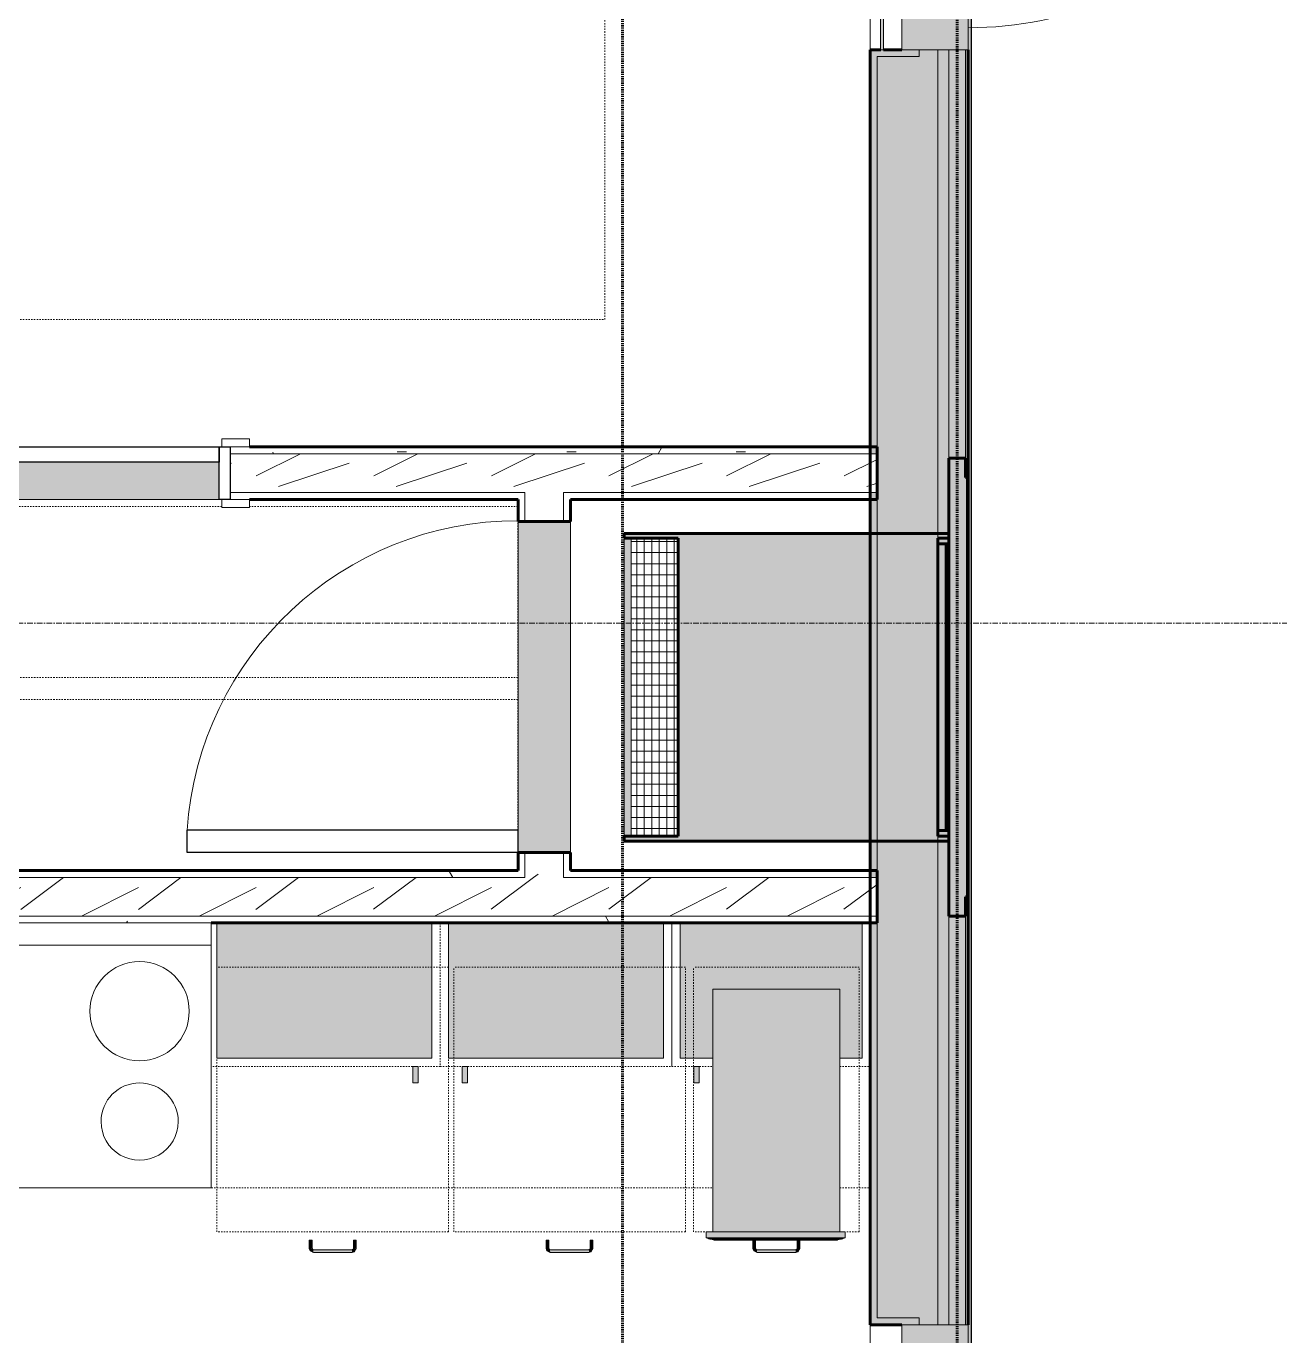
# Model space of a CAD drawing. Header units: inches. Extents: x -4169 to -1846, y 9706 to 12377.
# Drawn here: x -2153.3 to -2039.7, y 11470.6 to 11589.3 of the extents above; entities that cross this region are included whole.
import ezdxf

# ---------------------------------------------------------------- set-up
doc = ezdxf.new("R2010")
doc.units = ezdxf.units.IN
doc.header["$MEASUREMENT"] = 0
for name, pattern in [('Dash', [0.25, 0.125, -0.125]), ('Dash 1_16_', [0.125, 0.0625, -0.0625]), ('Grid Line 1_2_', [0.875, 0.5, -0.125, 0.125, -0.125])]:
    doc.linetypes.add(name, pattern=pattern)
for name, color, linetype, lineweight in [('0-1', 7, 'Continuous', 5), ('0-2', 7, 'Continuous', 18), ('0-3', 250, 'Continuous', 9), ('A-DOOR-1', 250, 'Continuous', 9), ('A-DOOR-2', 90, 'Continuous', 30), ('A-DOOR-FRAM-1', 90, 'Continuous', 30), ('A-GENM-3', 50, 'Continuous', 60), ('A-GENM-4', 250, 'Continuous', 9), ('A-GENM-6', 253, 'Continuous', 9), ('A-GENM-7', 252, 'Continuous', 9), ('A-GLAZ-1', 7, 'Continuous', 18), ('A-GLAZ-2', 50, 'Continuous', 60), ('A-GLAZ-3', 151, 'Continuous', 9), ('A-GLAZ-4', 135, 'Continuous', 18), ('A-WALL-1', 8, 'Continuous', 5), ('A-WALL-3', 50, 'Continuous', 60), ('A-WALL-4', 7, 'Continuous', 18), ('A-WALL-5', 251, 'Continuous', 5), ('A-WALL-9', 45, 'Continuous', 18), ('A-WALL-PATT-1', 250, 'Continuous', 9), ('A-WALL-PATT-2', 253, 'Continuous', 9), ('C-PROP-LINE-2', 91, 'Dash 1_16_', 60), ('I-FURN-HDLN-1', 250, 'Dash', 9), ('Q-CASE', 31, 'Continuous', 9), ('Q-CASE-1', 9, 'Continuous', 9), ('Q-CASE-3', 250, 'Continuous', 9), ('Q-CASE-4', 250, 'Dash', 9), ('Q-CASE-HDLN-1', 250, 'Dash', 9), ('Q-CASE-HDLN-2', 31, 'Continuous', 9), ('Q-SPCQ-1', 250, 'Continuous', 9), ('S-GRID-1', 1, 'Grid Line 1_2_', 9)]:
    doc.layers.add(name, color=color, linetype=linetype, lineweight=lineweight)
pattern_1 = [(0, (0, 0), (20.48, 5.12), [0.845, -14.515, 0.845, -14.515, -81.92]), (0, (0, 0), (20.48, 5.12), [-30.72, 0.845, -29.875, 0.845, -14.515, -35.84]), (0, (0, 0), (20.48, 5.12), [-76.8, 0.845, -9.395, 0.845, -24.755]), (120, (7.68, 2.56), (-14.67405, 15.1762003), [0.845, -14.515, 0.845, -14.515, -81.92]), (120, (7.68, 2.56), (-14.67405, 15.1762003), [-30.72, 0.845, -29.875, 0.845, -14.515, -35.84]), (120, (7.68, 2.56), (-14.67405, 15.1762003), [-76.8, 0.845, -9.395, 0.845, -24.755]), (240, (10.24, 12.8), (-5.80595, -20.2962003), [0.845, -14.515, 0.845, -14.515, -81.92]), (240, (10.24, 12.8), (-5.80595, -20.2962003), [-30.72, 0.845, -29.875, 0.845, -14.515, -35.84]), (240, (10.24, 12.8), (-5.80595, -20.2962003), [-76.8, 0.845, -9.395, 0.845, -24.755])]
pattern_2 = [(216.87, (4.265, 10.662), (31.9871619, 21.32545714), [5.331, -47.981]), (206.565, (10.662, 7.464), (-10.662476, -10.6620098), [11.921, -11.921]), (198.435, (10.662, 2.132), (-21.32449365, -10.6625869), [6.744, -26.974])]

# ---------------------------------------------------------------- blocks, each defined once
blk = doc.blocks.new('Single-Flush - 30_ x 80_ - MAGIC PAK DOOR-1421383-ENLARGED RCP - 2ND FLOOR PLAN')
at = {"layer": 'A-DOOR-1'}
blk.add_arc((15, -2.375), 30.067, 180, 266.18593, dxfattribs=at)
at = {"layer": 'A-DOOR-2'}
for p, q in [((13, -2.375), (13, -32.375)), ((15, -2.375), (13, -2.375)), ((15, -2.375), (15, -32.375)), ((15, -32.375), (13, -32.375))]:
    blk.add_line(p, q, dxfattribs=at)
blk = doc.blocks.new('FOLDING_SLIDING CLOSET - 72_ x 80_-1372885-ENLARGED RCP - 2ND FLOOR PLAN')
at = {"layer": 'A-DOOR-1'}
for p, q in [((-38.75, 3.25), (-36.25, 3.25)), ((-38.75, 2.5), (-38.75, 3.25)), ((-36.25, 2.5), (-38.75, 2.5)), ((-36.25, 3.25), (-36.25, 2.5)), ((36.25, 3.25), (38.75, 3.25)), ((36.25, 2.5), (36.25, 3.25)), ((38.75, 2.5), (36.25, 2.5)), ((38.75, 3.25), (38.75, 2.5)), ((-38.75, -2.25), (-36.25, -2.25)), ((-38.75, -3), (-38.75, -2.25)), ((-36.25, -2.25), (-36.25, -3)), ((36.25, -2.25), (38.75, -2.25)), ((36.25, -3), (36.25, -2.25)), ((38.75, -2.25), (38.75, -3)), ((-36.25, -3), (-38.75, -3)), ((38.75, -3), (36.25, -3))]:
    blk.add_line(p, q, dxfattribs=at)
at = {"layer": 'A-DOOR-2'}
for p, q in [((-1, 0.5), (36, 0.5)), ((-1, -0.875), (-1, 0.5)), ((36, 0.5), (36, -0.875)), ((-36, -0.875), (1, -0.875)), ((-36, -2.25), (-36, -0.875)), ((36, -0.875), (-1, -0.875)), ((1, -0.875), (1, -2.25)), ((1, -2.25), (-36, -2.25))]:
    blk.add_line(p, q, dxfattribs=at)
at = {"layer": 'A-DOOR-FRAM-1'}
for p, q in [((-37, 2.5), (-36, 2.5)), ((-37, -2.25), (-37, 2.5)), ((-36, 2.5), (-36, -2.25)), ((36, 2.5), (37, 2.5)), ((36, -2.25), (36, 2.5)), ((37, 2.5), (37, -2.25)), ((-36, -2.25), (-37, -2.25)), ((37, -2.25), (36, -2.25))]:
    blk.add_line(p, q, dxfattribs=at)
blk = doc.blocks.new('OD_CW_Closet - OD_CW_Closet-2067908-ENLARGED RCP - 2ND FLOOR PLAN')
at = {"layer": 'Q-CASE-HDLN-1'}
for p, q in [((0.74, 22.35), (0.74, -7.65)), ((0.74, 8.5), (158.05, 8.5)), ((0.74, 6.5), (158.05, 6.5)), ((0.74, -9), (25.09, -9)), ((27.59, -9), (100.09, -9))]:
    blk.add_line(p, q, dxfattribs=at)
blk = doc.blocks.new('Range - 24_ x 30_-2322588-ENLARGED RCP - 2ND FLOOR PLAN')
at = {"layer": 'Q-SPCQ-1'}
for p, q in [((0, 0), (30, 0)), ((0, -24), (0, 0)), ((30, 0), (30, -24)), ((0, -22), (30, -22)), ((30, -24), (0, -24))]:
    blk.add_line(p, q, dxfattribs=at)
for centre, radius, start, end in [((6.5, -6), 3.5, 360, 180), ((23.5, -6), 3, 0, 180), ((6.5, -6), 3.5, 180, 0), ((23.5, -6), 3, 180, 0), ((6.5, -16), 4.5, 0, 180), ((23.5, -16), 3, 360, 180), ((6.5, -16), 4.5, 180, 0), ((23.5, -16), 3, 180, 0)]:
    blk.add_arc(centre, radius, start, end, dxfattribs=at)
blk = doc.blocks.new('OD_CW_Countertop - OD_CW_Countertop-2375019-ENLARGED RCP - 2ND FLOOR PLAN')
at = {"layer": 'Q-CASE-HDLN-1'}
for p, q in [((67.24, 0), (112.71, 0)), ((124.21, 0), (126.96, 0))]:
    blk.add_line(p, q, dxfattribs=at)
blk = doc.blocks.new('Bed-Standard - King 78_ x 80_-1242963-ENLARGED RCP - 2ND FLOOR PLAN')
at = {"layer": 'I-FURN-HDLN-1'}
for p, q in [((73.69, -77.8), (73.69, 38.2)), ((-64.31, -77.8), (73.69, -77.8))]:
    blk.add_line(p, q, dxfattribs=at)
blk = doc.blocks.new('Drawer_Base_Cabinet_3_drawer_12205 - 21_-V83-ENLARGED RCP - 2ND FLOOR PLAN')
at = {"layer": 'Q-CASE'}
for points in [[(-1.2, -25.5), (-1.14, -25.5), (-1.15, -24.75), (-1.38, -24.75), (-1.37, -25.5), (-1.23, -25.5)], [(2.7, -25.5), (2.86, -25.5), (2.85, -24.75), (2.62, -24.75), (2.63, -25.5), (2.68, -25.5)], [(-1.01, -25.84), (-1.03, -25.64), (-1.2, -25.5), (-1.35, -25.5), (-1.31, -25.69), (-1.28, -25.77), (-1.12, -25.83)], [(-1.01, -25.87), (2.49, -25.86), (2.49, -25.62), (-1.01, -25.64), (-1.01, -25.87)], [(2.49, -25.84), (2.64, -25.81), (2.76, -25.75), (2.82, -25.61), (2.8, -25.5), (2.65, -25.5), (2.49, -25.69), (2.49, -25.81)], [(2.49, -25.64), (2.6, -25.55), (2.62, -25.51), (2.5, -25.63)]]:
    blk.add_hatch(color=256, dxfattribs=at).paths.add_polyline_path(points, flags=0)
at = {"layer": 'Q-CASE-HDLN-1'}
for p, q in [((11.24, 0), (-9.76, 0)), ((-9.76, -24), (-9.76, 0)), ((11.24, -24), (11.24, 0)), ((11.24, -24), (-9.76, -24))]:
    blk.add_line(p, q, dxfattribs=at)
at = {"layer": 'Q-CASE-HDLN-2'}
for p, q in [((-1.39, -25.5), (-1.39, -24.75)), ((-1.39, -24.75), (-1.38, -24.75)), ((-1.14, -24.75), (-1.39, -24.75)), ((-1.39, -25.5), (-1.39, -24.75)), ((-1.39, -24.75), (-1.38, -24.75)), ((-1.38, -24.75), (-1.39, -24.75)), ((-1.39, -25.5), (-1.39, -24.75)), ((-1.39, -24.75), (-1.38, -24.75)), ((-1.38, -24.75), (-1.39, -24.75)), ((-1.14, -24.75), (-1.14, -25.5)), ((-1.14, -24.75), (-1.14, -24.75)), ((-1.14, -24.75), (-1.14, -25.5)), ((-1.14, -24.75), (-1.14, -24.75)), ((-1.14, -24.75), (-1.14, -24.75)), ((-1.14, -24.75), (-1.14, -25.5)), ((-1.14, -24.75), (-1.14, -24.75)), ((-1.14, -24.75), (-1.14, -24.75)), ((2.61, -25.5), (2.61, -24.75)), ((2.86, -24.75), (2.61, -24.75)), ((2.61, -24.75), (2.62, -24.75)), ((2.61, -25.5), (2.61, -24.75)), ((2.62, -24.75), (2.61, -24.75)), ((2.61, -24.75), (2.62, -24.75)), ((2.61, -25.5), (2.61, -24.75)), ((2.62, -24.75), (2.61, -24.75)), ((2.61, -24.75), (2.62, -24.75)), ((2.86, -24.75), (2.86, -25.5)), ((2.86, -24.75), (2.86, -24.75)), ((2.86, -24.75), (2.86, -25.5)), ((2.86, -24.75), (2.86, -24.75)), ((2.86, -24.75), (2.86, -24.75)), ((2.86, -24.75), (2.86, -25.5)), ((2.86, -24.75), (2.86, -24.75)), ((2.86, -24.75), (2.86, -24.75)), ((-1.31, -25.72), (-1.39, -25.5)), ((-1.31, -25.72), (-1.39, -25.5)), ((-1.14, -25.5), (-1.12, -25.54)), ((-1.14, -25.5), (-1.12, -25.54)), ((-1.01, -25.87), (-1.1, -25.83)), ((-1.01, -25.87), (-1.1, -25.83)), ((-1.01, -25.62), (2.49, -25.62)), ((2.49, -25.87), (-1.01, -25.87)), ((2.49, -25.62), (2.52, -25.6)), ((2.49, -25.62), (2.52, -25.6)), ((2.71, -25.8), (2.49, -25.87)), ((2.71, -25.8), (2.49, -25.87)), ((2.86, -25.5), (2.82, -25.59)), ((2.86, -25.5), (2.82, -25.59))]:
    blk.add_line(p, q, dxfattribs=at)
at = {"layer": 'Q-CASE-HDLN-2', "flags": 128}
for points in [[(-1.01, -25.87), (-1.31, -25.72), (-1.39, -25.5)], [(-1.14, -25.5), (-1.08, -25.61), (-1.01, -25.62)], [(2.86, -25.5), (2.71, -25.8), (2.49, -25.87)], [(2.49, -25.62), (2.59, -25.57), (2.61, -25.5)]]:
    blk.add_lwpolyline(points, dxfattribs=at)
blk = doc.blocks.new('Base_Unit_4_drawer_12137 - 15_-V85-ENLARGED RCP - 2ND FLOOR PLAN')
at = {"layer": 'Q-CASE'}
for points in [[(-5.01, -24), (6.49, -24), (6.49, -2), (-5.01, -2), (-5.01, -18.23)], [(6.26, -24.54), (6.99, -24.54), (6.99, -24), (-5.64, -24), (-5.64, -24.54), (4.15, -24.54)], [(6.26, -24.59), (6.77, -24.59), (6.85, -24.54), (-5.53, -24.56), (-5.42, -24.59), (4.15, -24.59)], [(-5.16, -24.67), (6.61, -24.67), (6.77, -24.59), (-5.42, -24.59), (-5.26, -24.67)], [(2.04, -24.75), (6.26, -24.74), (6.42, -24.68), (6.24, -24.67), (-5.01, -24.69), (-4.81, -24.75), (-0.07, -24.75)], [(-1.23, -25.5), (-1.14, -25.5), (-1.15, -24.75), (-1.38, -24.75), (-1.37, -25.5), (-1.23, -25.5)], [(2.7, -25.5), (2.86, -25.5), (2.85, -24.75), (2.62, -24.75), (2.63, -25.5), (2.68, -25.5)], [(-1.01, -25.84), (-1.03, -25.64), (-1.2, -25.5), (-1.35, -25.5), (-1.31, -25.69), (-1.27, -25.77), (-1.12, -25.83)], [(2.04, -25.87), (2.49, -25.86), (2.49, -25.62), (-1.01, -25.64), (-1.01, -25.87)], [(2.49, -25.84), (2.64, -25.81), (2.76, -25.75), (2.82, -25.61), (2.8, -25.5), (2.65, -25.5), (2.49, -25.69), (2.49, -25.81)], [(2.49, -25.64), (2.6, -25.55), (2.62, -25.51), (2.5, -25.63)]]:
    blk.add_hatch(color=256, dxfattribs=at).paths.add_polyline_path(points, flags=0)
at = {"layer": 'Q-CASE-HDLN-1'}
for p, q in [((8.24, 0), (-6.76, 0)), ((-6.76, -24), (-6.76, 0)), ((8.24, -24), (8.24, 0)), ((8.24, -24), (-6.76, -24))]:
    blk.add_line(p, q, dxfattribs=at)
at = {"layer": 'Q-CASE-HDLN-2'}
for p, q in [((-5.01, -24), (-5.01, -2)), ((-5.01, -2), (6.49, -2)), ((6.49, -2), (6.49, -24)), ((6.99, -24), (-5.64, -24)), ((-5.64, -24.54), (-5.64, -24)), ((6.99, -24.54), (-5.64, -24.54)), ((-5.42, -24.59), (6.77, -24.59)), ((6.54, -24.67), (-5.19, -24.67)), ((-4.89, -24.75), (6.24, -24.75)), ((-1.39, -25.5), (-1.39, -24.75)), ((-1.39, -25.5), (-1.39, -24.75)), ((-1.39, -25.5), (-1.39, -24.75)), ((-1.39, -25.5), (-1.39, -24.75)), ((-1.14, -24.75), (-1.14, -25.5)), ((-1.14, -24.75), (-1.14, -25.5)), ((-1.14, -24.75), (-1.14, -25.5)), ((-1.14, -24.75), (-1.14, -25.5)), ((2.61, -25.5), (2.61, -24.75)), ((2.61, -25.5), (2.61, -24.75)), ((2.61, -25.5), (2.61, -24.75)), ((2.61, -25.5), (2.61, -24.75)), ((2.86, -24.75), (2.86, -25.5)), ((2.86, -24.75), (2.86, -25.5)), ((2.86, -24.75), (2.86, -25.5)), ((2.86, -24.75), (2.86, -25.5)), ((6.99, -24), (6.99, -24.54)), ((-1.31, -25.72), (-1.39, -25.5)), ((-1.31, -25.72), (-1.39, -25.5)), ((-1.31, -25.72), (-1.39, -25.5)), ((-1.14, -25.5), (-1.13, -25.51)), ((-1.14, -25.5), (-1.13, -25.51)), ((-1.14, -25.5), (-1.13, -25.51)), ((-1.01, -25.87), (-1.1, -25.83)), ((-1.01, -25.87), (-1.1, -25.83)), ((-1.01, -25.87), (-1.1, -25.83)), ((-1.01, -25.62), (2.49, -25.62)), ((2.49, -25.87), (-1.01, -25.87)), ((2.49, -25.62), (2.52, -25.6)), ((2.49, -25.62), (2.52, -25.6)), ((2.49, -25.62), (2.52, -25.6)), ((2.71, -25.8), (2.49, -25.87)), ((2.71, -25.8), (2.49, -25.87)), ((2.71, -25.8), (2.49, -25.87)), ((2.86, -25.5), (2.82, -25.59)), ((2.86, -25.5), (2.82, -25.59)), ((2.86, -25.5), (2.82, -25.59))]:
    blk.add_line(p, q, dxfattribs=at)
at = {"layer": 'Q-CASE-HDLN-2', "flags": 128}
for points in [[(-1.01, -25.87), (-1.31, -25.72), (-1.39, -25.5)], [(-1.14, -25.5), (-1.08, -25.61), (-1.01, -25.62)], [(2.86, -25.5), (2.71, -25.8), (2.49, -25.87)], [(2.49, -25.62), (2.59, -25.57), (2.61, -25.5)]]:
    blk.add_lwpolyline(points, dxfattribs=at)
at = {"layer": 'Q-CASE-HDLN-2'}
for points in [[(-5.64, -24.54), (-5.6, -24.54), (-5.53, -24.55), (-5.45, -24.58), (-5.42, -24.59)], [(-5.42, -24.59), (-5.4, -24.61), (-5.34, -24.64), (-5.26, -24.67), (-5.19, -24.67), (-5.16, -24.67)], [(-5.16, -24.67), (-5.19, -24.67), (-5.23, -24.67), (-5.26, -24.67)], [(-5.26, -24.67), (-5.23, -24.67), (-5.19, -24.67), (-5.16, -24.67)], [(-5.16, -24.67), (-5.19, -24.67), (-5.23, -24.67), (-5.26, -24.67)], [(-5.26, -24.67), (-5.23, -24.67), (-5.19, -24.67), (-5.16, -24.67)], [(-5.16, -24.67), (-5.19, -24.67), (-5.23, -24.67), (-5.26, -24.67)], [(-5.07, -24.68), (-5.03, -24.68), (-4.97, -24.7), (-4.91, -24.73), (-4.89, -24.75)], [(6.42, -24.68), (6.38, -24.68), (6.32, -24.7), (6.26, -24.73), (6.24, -24.75)], [(6.77, -24.59), (6.75, -24.61), (6.69, -24.64), (6.61, -24.67), (6.55, -24.67), (6.51, -24.67)], [(6.61, -24.67), (6.58, -24.67), (6.54, -24.67), (6.51, -24.67)], [(6.61, -24.67), (6.58, -24.67), (6.55, -24.67), (6.51, -24.67)], [(6.61, -24.67), (6.58, -24.67), (6.54, -24.67), (6.51, -24.67)], [(6.61, -24.67), (6.58, -24.67), (6.55, -24.67), (6.51, -24.67)], [(6.61, -24.67), (6.58, -24.67), (6.54, -24.67), (6.51, -24.67)], [(6.99, -24.54), (6.95, -24.54), (6.88, -24.55), (6.81, -24.58), (6.77, -24.59)]]:
    blk.add_open_spline(points, degree=3, dxfattribs=at)
blk = doc.blocks.new('300 Series Wall Hung Cabinet_301 - 21_-2351527-ENLARGED RCP - 2ND FLOOR PLAN')
at = {"layer": 'Q-CASE-1'}
for points in [[(9.75, -0.19), (-9.75, -0.19), (-9.75, -12.44), (9.75, -12.44), (9.75, -8.4)], [(-8.01, -13.19), (-8.5, -13.19), (-8.5, -14.69), (-8.01, -14.69)]]:
    blk.add_hatch(color=256, dxfattribs=at).paths.add_polyline_path(points, flags=0)
at = {"layer": 'Q-CASE-3'}
for p, q in [((-9.75, -12.44), (-9.75, -0.19)), ((9.75, -0.19), (9.75, -12.44)), ((9.75, -12.44), (-9.75, -12.44)), ((-8.01, -13.19), (-8.5, -13.19)), ((-8.5, -13.19), (-8.5, -14.69)), ((-8.01, -14.69), (-8.01, -13.19)), ((-8.5, -14.69), (-8.01, -14.69))]:
    blk.add_line(p, q, dxfattribs=at)
at = {"layer": 'Q-CASE-4'}
for p, q in [((-10.5, -0.19), (-10.5, -13.19)), ((10.5, -13.19), (10.5, -0.19)), ((-10.5, -13.19), (10.5, -13.19))]:
    blk.add_line(p, q, dxfattribs=at)
blk = doc.blocks.new('300 Series Wall Hung Cabinet_301 - 21_-2320634-ENLARGED RCP - 2ND FLOOR PLAN')
at = {"layer": 'Q-CASE-1'}
for points in [[(-8.5, 16.87), (-8.5, 15.38), (-8.01, 15.38), (-8.01, 16.87)], [(9.75, 14.63), (-9.75, 14.63), (-9.75, 2.37), (9.75, 2.37), (9.75, 14.55)]]:
    blk.add_hatch(color=256, dxfattribs=at).paths.add_polyline_path(points, flags=0)
at = {"layer": 'Q-CASE-3'}
for p, q in [((-8.01, 16.87), (-8.5, 16.87)), ((-8.5, 16.87), (-8.5, 15.38)), ((-8.01, 15.38), (-8.01, 16.87)), ((-9.75, 2.37), (-9.75, 14.63)), ((-9.75, 14.63), (9.75, 14.63)), ((-8.5, 15.38), (-8.01, 15.38)), ((9.75, 14.63), (9.75, 2.37))]:
    blk.add_line(p, q, dxfattribs=at)
at = {"layer": 'Q-CASE-4'}
for p, q in [((-10.5, 2.37), (-10.5, 15.38)), ((-10.5, 15.38), (10.25, 15.38))]:
    blk.add_line(p, q, dxfattribs=at)
blk = doc.blocks.new('300 Series Wall Hung Cabinet_301 - 18_-V86-ENLARGED RCP - 2ND FLOOR PLAN')
at = {"layer": 'Q-CASE-1'}
for points in [[(6.23, -12.44), (8.25, -12.44), (8.25, -0.19), (-8.25, -0.19), (-8.25, -12.44), (-5.27, -12.44), (-5.27, -6.19), (6.23, -6.19), (6.23, -12.36)], [(-6.51, -14.69), (-6.51, -13.19), (-7, -13.19), (-7, -14.69)]]:
    blk.add_hatch(color=256, dxfattribs=at).paths.add_polyline_path(points, flags=0)
at = {"layer": 'Q-CASE-3'}
for p, q in [((-8.25, -12.44), (-8.25, -0.19)), ((8.25, -0.19), (8.25, -12.44)), ((-5.27, -12.44), (-8.25, -12.44)), ((8.25, -12.44), (6.23, -12.44)), ((-6.51, -13.19), (-7, -13.19)), ((-7, -13.19), (-7, -14.69)), ((-6.51, -14.69), (-6.51, -13.19)), ((-7, -14.69), (-6.51, -14.69))]:
    blk.add_line(p, q, dxfattribs=at)
at = {"layer": 'Q-CASE-4'}
for p, q in [((-9, -0.19), (-9, -13.19)), ((-9, -13.19), (-5.27, -13.19)), ((6.23, -13.19), (8.98, -13.19))]:
    blk.add_line(p, q, dxfattribs=at)
blk = doc.blocks.new('CTR - 1st Phase - Unit Layouts_rvt-1-ENLARGED RCP - 2ND FLOOR PLAN')
at = {"layer": 'A-WALL-1'}
h = blk.add_hatch(color=256, dxfattribs=at)
h.paths.add_polyline_path([(-2181.08, 11546.42), (-2135.82, 11546.42), (-2135.82, 11549.8), (-2170.82, 11549.8), (-2170.82, 11548.42), (-2207.82, 11548.42), (-2207.82, 11546.42)], flags=0)
h.paths.add_polyline_path([(-2181.08, 11549.8), (-2172.82, 11549.8), (-2172.82, 11551.17), (-2207.82, 11551.17), (-2207.82, 11549.8)], flags=0)
blk.add_hatch(color=256, dxfattribs=at).paths.add_polyline_path([(-2103.97, 11514.42), (-2103.97, 11544.42), (-2108.72, 11544.42), (-2108.72, 11514.42), (-2104.6, 11514.42)], flags=0)
at = {"layer": 'A-WALL-PATT-1'}
h = blk.add_hatch(dxfattribs=at)
h.set_pattern_fill('FP_1', color=256, style=0, pattern_type=2)
h.set_pattern_definition(pattern_1)
h.paths.add_polyline_path([(-2113.55, 11550.55), (-2076.8, 11550.56), (-2076.8, 11551.17), (-2134.82, 11551.17), (-2134.82, 11550.55), (-2133.07, 11550.55)], flags=0)
h.paths.add_polyline_path([(-2208.82, 11550.55), (-2208.82, 11551.17), (-2212.32, 11551.17), (-2212.32, 11550.55), (-2210.57, 11550.55)], flags=0)
h.paths.add_polyline_path([(-2303.86, 11550.55), (-2286.32, 11550.55), (-2286.32, 11551.17), (-2304.48, 11551.17)], flags=0)
h = blk.add_hatch(dxfattribs=at)
h.set_pattern_fill('FP_1', color=256, style=0, pattern_type=2)
h.set_pattern_definition(pattern_1)
h.paths.add_polyline_path([(-2098.46, 11546.42), (-2076.8, 11546.42), (-2076.8, 11547.05), (-2104.6, 11547.05), (-2104.6, 11546.42), (-2103.97, 11546.42)], flags=0)
h.paths.add_polyline_path([(-2134.82, 11546.42), (-2108.1, 11546.42), (-2108.1, 11547.05), (-2134.82, 11547.05)], flags=0)
h.paths.add_polyline_path([(-2208.82, 11546.42), (-2208.82, 11547.05), (-2212.32, 11547.05), (-2212.32, 11546.42), (-2210.57, 11546.42)], flags=0)
h.paths.add_polyline_path([(-2299.73, 11546.42), (-2286.32, 11546.42), (-2286.32, 11547.05), (-2300.36, 11547.05)], flags=0)
h = blk.add_hatch(dxfattribs=at)
h.set_pattern_fill('FP_1', color=256, style=0, pattern_type=2)
h.set_pattern_definition(pattern_1)
h.paths.add_polyline_path([(-2108.1, 11512.77), (-2108.1, 11514.42), (-2108.72, 11514.42), (-2108.72, 11512.77)], flags=0)
h.paths.add_polyline_path([(-2108.1, 11544.42), (-2108.1, 11546.42), (-2108.72, 11546.42), (-2108.72, 11544.42)], flags=0)
h = blk.add_hatch(dxfattribs=at)
h.set_pattern_fill('FP_1', color=256, style=0, pattern_type=2)
h.set_pattern_definition(pattern_1)
h.paths.add_polyline_path([(-2104.6, 11512.15), (-2076.8, 11512.16), (-2076.8, 11512.77), (-2104.6, 11512.77)], flags=0)
h.paths.add_polyline_path([(-2239.4, 11512.15), (-2108.1, 11512.15), (-2108.1, 11512.77), (-2266.97, 11512.77), (-2266.34, 11512.15), (-2248.61, 11512.15)], flags=0)
h = blk.add_hatch(dxfattribs=at)
h.set_pattern_fill('FP_1', color=256, style=0, pattern_type=2)
h.set_pattern_definition(pattern_1)
h.paths.add_polyline_path([(-2167.53, 11508.02), (-2076.17, 11508.02), (-2076.17, 11508.65), (-2239.4, 11508.65), (-2239.4, 11508.02), (-2181.08, 11508.02)], flags=0)
h.paths.add_polyline_path([(-2248.61, 11508.02), (-2242.9, 11508.02), (-2242.9, 11508.65), (-2268.68, 11508.65), (-2268.05, 11508.02), (-2262.22, 11508.02)], flags=0)
at = {"layer": 'A-WALL-PATT-2'}
h = blk.add_hatch(dxfattribs=at)
h.set_pattern_fill('FP_2', color=256, style=0, pattern_type=2)
h.set_pattern_definition(pattern_2)
h.paths.add_polyline_path([(-2134.82, 11547.05), (-2076.17, 11547.05), (-2076.17, 11550.55), (-2134.82, 11550.55)], flags=0)
h.paths.add_polyline_path([(-2208.82, 11547.05), (-2208.82, 11550.55), (-2212.32, 11550.55), (-2212.32, 11547.05)], flags=0)
h.paths.add_polyline_path([(-2300.34, 11547.05), (-2286.32, 11547.05), (-2286.32, 11550.55), (-2304.74, 11550.55), (-2301.24, 11547.05), (-2300.36, 11547.05)], flags=0)
h = blk.add_hatch(dxfattribs=at)
h.set_pattern_fill('FP_2', color=256, style=0, pattern_type=2)
h.set_pattern_definition(pattern_2)
h.paths.add_polyline_path([(-2108.1, 11512.15), (-2104.6, 11512.15), (-2104.6, 11514.42), (-2108.1, 11514.42), (-2108.1, 11512.77)], flags=0)
h.paths.add_polyline_path([(-2108.1, 11544.42), (-2104.6, 11544.42), (-2104.6, 11547.05), (-2108.1, 11547.05), (-2108.1, 11546.41)], flags=0)
h = blk.add_hatch(dxfattribs=at)
h.set_pattern_fill('FP_2', color=256, style=0, pattern_type=2)
h.set_pattern_definition(pattern_2)
h.paths.add_polyline_path([(-2076.17, 11508.65), (-2076.17, 11512.15), (-2271.29, 11512.15), (-2267.79, 11508.65), (-2079.78, 11508.65)], flags=0)
at = {"layer": 'A-WALL-3'}
for p, q in [((-2133.07, 11551.17), (-2076.17, 11551.17)), ((-2076.17, 11551.17), (-2076.17, 11546.42)), ((-2108.72, 11546.42), (-2133.07, 11546.42)), ((-2108.72, 11544.42), (-2108.72, 11546.42)), ((-2076.17, 11546.42), (-2103.97, 11546.42)), ((-2103.97, 11546.42), (-2103.97, 11544.42)), ((-2103.97, 11544.42), (-2108.72, 11544.42)), ((-2108.72, 11512.77), (-2108.72, 11514.42)), ((-2108.72, 11514.42), (-2103.97, 11514.42)), ((-2103.97, 11514.42), (-2103.97, 11512.77)), ((-2266.08, 11512.77), (-2108.72, 11512.77)), ((-2103.97, 11512.77), (-2076.17, 11512.77)), ((-2076.17, 11512.77), (-2076.17, 11508.02)), ((-2076.17, 11508.02), (-2136.53, 11508.02))]:
    blk.add_line(p, q, dxfattribs=at)
at = {"layer": 'A-WALL-4'}
for p, q in [((-2076.17, 11550.55), (-2134.82, 11550.55)), ((-2108.1, 11547.05), (-2134.82, 11547.05)), ((-2108.1, 11547.05), (-2108.1, 11546.42)), ((-2076.17, 11547.05), (-2104.6, 11547.05)), ((-2104.6, 11547.05), (-2104.6, 11546.42)), ((-2207.82, 11546.42), (-2135.82, 11546.42)), ((-2108.1, 11546.42), (-2108.1, 11544.42)), ((-2104.6, 11546.42), (-2104.6, 11544.42)), ((-2108.72, 11544.42), (-2108.72, 11514.42)), ((-2103.97, 11514.42), (-2103.97, 11544.42)), ((-2108.1, 11514.42), (-2108.1, 11512.77)), ((-2104.6, 11514.42), (-2104.6, 11512.77)), ((-2108.1, 11512.77), (-2108.1, 11512.15)), ((-2104.6, 11512.77), (-2104.6, 11512.15)), ((-2108.1, 11512.15), (-2266.34, 11512.15)), ((-2076.17, 11512.15), (-2104.6, 11512.15)), ((-2076.17, 11508.65), (-2239.4, 11508.65))]:
    blk.add_line(p, q, dxfattribs=at)
at = {"layer": '0-2'}
for name, p in [('Bed-Standard - King 78_ x 80_-1242963-ENLARGED RCP - 2ND FLOOR PLAN', (-2174.55, 11640.52)), ('OD_CW_Countertop - OD_CW_Countertop-2375019-ENLARGED RCP - 2ND FLOOR PLAN', (-2203.76, 11484.02)), ('300 Series Wall Hung Cabinet_301 - 21_-2351527-ENLARGED RCP - 2ND FLOOR PLAN', (-2105.28, 11508.21)), ('300 Series Wall Hung Cabinet_301 - 18_-V86-ENLARGED RCP - 2ND FLOOR PLAN', (-2085.78, 11508.21)), ('Drawer_Base_Cabinet_3_drawer_12205 - 21_-V83-ENLARGED RCP - 2ND FLOOR PLAN', (-2126.26, 11504.02)), ('Drawer_Base_Cabinet_3_drawer_12205 - 21_-V83-ENLARGED RCP - 2ND FLOOR PLAN', (-2104.79, 11504.02)), ('Base_Unit_4_drawer_12137 - 15_-V85-ENLARGED RCP - 2ND FLOOR PLAN', (-2086.04, 11504.02))]:
    blk.add_blockref(name, p, dxfattribs=at)
for name, p, rotation in [('FOLDING_SLIDING CLOSET - 72_ x 80_-1372885-ENLARGED RCP - 2ND FLOOR PLAN', (-2171.82, 11548.92), 180), ('OD_CW_Closet - OD_CW_Closet-2067908-ENLARGED RCP - 2ND FLOOR PLAN', (-2107.99, 11536.77), 180), ('Single-Flush - 30_ x 80_ - MAGIC PAK DOOR-1421383-ENLARGED RCP - 2ND FLOOR PLAN', (-2106.35, 11529.42), 269.9999999998503), ('Range - 24_ x 30_-2322588-ENLARGED RCP - 2ND FLOOR PLAN', (-2136.53, 11484.02), 180), ('300 Series Wall Hung Cabinet_301 - 21_-2320634-ENLARGED RCP - 2ND FLOOR PLAN', (-2126.28, 11510.4), 180)]:
    blk.add_blockref(name, p, dxfattribs=dict(at, rotation=rotation))
blk = doc.blocks.new('Basic Wall _ EXT - FIBER CEMENT - LARGE - ___-2505163-ENLARGED RCP - 2ND FLOOR PLAN')
at = {"layer": 'A-WALL-9'}
h = blk.add_hatch(color=256, dxfattribs=at)
h.paths.add_polyline_path([(-2067.63, 11247.1), (-2067.63, 12118.88), (-2067.92, 12118.59), (-2067.92, 11247.39)], flags=0)
h.paths.add_polyline_path([(-2069.67, 11508.63), (-2068.17, 11508.63), (-2068.17, 11510.38), (-2067.99, 11510.38), (-2067.99, 11548.4), (-2068.17, 11548.4), (-2068.17, 11550.15), (-2069.67, 11550.15), (-2069.67, 11515.45)], flags=0)
h.paths.add_polyline_path([(-2069.67, 11815.83), (-2068.17, 11815.83), (-2068.17, 11817.58), (-2067.99, 11817.59), (-2067.99, 11855.6), (-2068.17, 11855.6), (-2068.17, 11857.35), (-2069.67, 11857.35), (-2069.67, 11817.59)], flags=0)
blk.add_hatch(color=256, dxfattribs=at).paths.add_polyline_path([(-2067.6, 11247.07), (-2067.6, 12118.91), (-2067.63, 12118.88), (-2067.63, 11247.1)], flags=0)
at = {"layer": 'A-WALL-4'}
for p, q in [((-2067.63, 12118.88), (-2067.63, 11247.1)), ((-2067.6, 11247.07), (-2067.6, 12118.91))]:
    blk.add_line(p, q, dxfattribs=at)
blk = doc.blocks.new('_THE_ WINDOW _ DOOR - Window - 2nd Floor-2480470-ENLARGED RCP - 2ND FLOOR PLAN')
at = {"layer": 'A-GLAZ-1'}
blk.add_hatch(color=256, dxfattribs=at).paths.add_polyline_path([(-5.71, 1.56), (-19.01, 1.56), (-19.01, -4.44), (19.01, -4.44), (19.01, 1.56), (-1.49, 1.56)], flags=0)
at = {"layer": 'A-GLAZ-4'}
for points in [[(-1.49, 3.49), (-19.01, 3.47), (-19.01, 3.36), (19.01, 3.36), (19.01, 3.49), (2.73, 3.49)], [(2.73, 3.36), (-19.01, 3.36), (-19.01, 3.24), (19.01, 3.25), (19.01, 3.36), (4.84, 3.36)]]:
    blk.add_hatch(color=256, dxfattribs=at).paths.add_polyline_path(points, flags=0)
at = {"layer": 'A-GLAZ-1'}
for p, q in [((-19.01, 3.49), (19.01, 3.49)), ((-19.01, 3.49), (-19.01, 3.36)), ((-19.01, 3.36), (-19.01, 3.24)), ((19.01, 3.24), (-19.01, 3.24)), ((19.01, 3.36), (19.01, 3.49)), ((19.01, 3.24), (19.01, 3.36)), ((19.01, 1.56), (-19.01, 1.56)), ((-19.01, 1.56), (-19.01, -4.44)), ((19.01, 1.56), (19.01, -4.44)), ((-19.01, -4.44), (19.01, -4.44)), ((-7.05, -28.5), (17.01, -4.44))]:
    blk.add_line(p, q, dxfattribs=at)
blk.add_arc((17.01, -4.44), 34.03, 180, 225, dxfattribs=at)
blk = doc.blocks.new('Perforated Panel at Magic-Pak - hvac panel - 2nd floor-V102-ENLARGED RCP - 2ND FLOOR PLAN')
at = {"layer": 'A-GLAZ-3'}
h = blk.add_hatch(dxfattribs=at)
h.set_pattern_fill('FP_19', color=256, style=0, pattern_type=2)
h.set_pattern_definition([(45, (-11529.389, -2072.361), (-2.8284271, 2.8284271), [])])
h.paths.add_polyline_path([(-19.01, -4.38), (-19.01, -4.44), (19.01, -4.44), (19.01, -4.38), (-13.43, -4.38)], flags=0)
at = {"layer": 'A-GLAZ-2'}
for p, q in [((19.01, -4.38), (-19.01, -4.38)), ((-19.01, -4.44), (19.01, -4.44))]:
    blk.add_line(p, q, dxfattribs=at)
blk = doc.blocks.new('_THE_ WINDOW _ DOOR - Window - 2nd Floor - Fixed-2480471-ENLARGED RCP - 2ND FLOOR PLAN')
at = {"layer": 'A-GLAZ-1'}
blk.add_hatch(color=256, dxfattribs=at).paths.add_polyline_path([(-19.01, -4.44), (19.01, -4.44), (19.01, 1.56), (-19.01, 1.56), (-19.01, -4.13)], flags=0)
for p, q in [((19.01, 1.56), (-19.01, 1.56)), ((-19.01, 1.56), (-19.01, -4.44)), ((19.01, 1.56), (19.01, -4.44)), ((19.01, -4.44), (-19.01, -4.44))]:
    blk.add_line(p, q, dxfattribs=at)
blk = doc.blocks.new('V-Series_EWC4_SPVU_RFA_2015 - 2ND AND 3RD FLOOR-2502931-ENLARGED RCP - 2ND FLOOR PLAN')
at = {"layer": 'A-GENM-6'}
for points in [[(-2079.78, 11822.65), (-2076.8, 11822.65), (-2076.8, 11823.09), (-2070.67, 11823.09), (-2070.67, 11850.09), (-2076.8, 11850.09), (-2076.8, 11850.53), (-2099.11, 11850.53), (-2099.11, 11850.09), (-2094.19, 11850.09), (-2094.19, 11823.09), (-2099.11, 11823.09), (-2099.11, 11822.65), (-2094.19, 11822.65)], [(-2098.46, 11823.09), (-2098.46, 11850.09), (-2099.11, 11850.09), (-2099.11, 11823.09)]]:
    blk.add_hatch(color=256, dxfattribs=at).paths.add_polyline_path(points, flags=0)
at = {"layer": 'A-GENM-7'}
h = blk.add_hatch(dxfattribs=at)
h.set_pattern_fill('FP_49', color=256, style=0, pattern_type=2)
h.set_pattern_definition([(90, (-2089.797, 11836.589), (-0.68, 4e-17), []), (180, (-2089.797, 11836.589), (-1e-16, -1), [])])
h.paths.add_polyline_path([(-2098.46, 11823.09), (-2094.19, 11823.09), (-2094.19, 11850.09), (-2098.46, 11850.09), (-2098.46, 11823.17)], flags=0)
at = {"layer": 'A-GENM-3'}
for p, q in [((-2099.11, 11850.09), (-2099.11, 11850.53)), ((-2099.11, 11850.53), (-2069.67, 11850.53)), ((-2069.67, 11850.53), (-2069.67, 11850.09)), ((-2094.19, 11850.09), (-2099.11, 11850.09)), ((-2094.19, 11823.09), (-2094.19, 11850.09)), ((-2070.67, 11849.59), (-2070.67, 11850.09)), ((-2070.67, 11850.09), (-2069.67, 11850.09)), ((-2069.67, 11850.09), (-2070.67, 11850.09)), ((-2070.67, 11850.09), (-2070.67, 11823.09)), ((-2070.67, 11823.59), (-2070.67, 11849.59)), ((-2070.67, 11849.59), (-2069.92, 11849.59)), ((-2069.67, 11849.59), (-2070.67, 11849.59)), ((-2069.92, 11849.59), (-2069.92, 11823.59)), ((-2069.67, 11850.09), (-2069.67, 11849.59)), ((-2069.92, 11823.59), (-2070.67, 11823.59)), ((-2070.67, 11823.09), (-2070.67, 11823.59)), ((-2070.67, 11823.59), (-2069.67, 11823.59)), ((-2069.67, 11823.59), (-2069.67, 11823.09)), ((-2099.11, 11822.65), (-2099.11, 11823.09)), ((-2099.11, 11823.09), (-2094.19, 11823.09)), ((-2069.67, 11822.65), (-2099.11, 11822.65)), ((-2069.67, 11823.09), (-2070.67, 11823.09)), ((-2070.67, 11823.09), (-2069.67, 11823.09)), ((-2069.67, 11823.09), (-2069.67, 11822.65))]:
    blk.add_line(p, q, dxfattribs=at)
at = {"layer": 'A-GENM-4'}
for p, q in [((-2099.11, 11850.09), (-2099.11, 11823.09)), ((-2098.46, 11823.09), (-2098.46, 11850.09))]:
    blk.add_line(p, q, dxfattribs=at)
blk = doc.blocks.new('CTR - 1st Phase - Shell_rvt-1-ENLARGED RCP - 2ND FLOOR PLAN')
at = {"layer": 'A-WALL-1'}
h = blk.add_hatch(color=256, dxfattribs=at)
h.paths.add_polyline_path([(-2069.67, 11249.14), (-2068.17, 11249.14), (-2068.17, 11279.98), (-2069.67, 11279.98), (-2069.67, 11249.23)], flags=0)
h.paths.add_polyline_path([(-2068.17, 11318), (-2068.17, 11395.18), (-2069.67, 11395.18), (-2069.67, 11318), (-2068.23, 11318)], flags=0)
h.paths.add_polyline_path([(-2068.17, 11433.2), (-2068.17, 11433.58), (-2069.67, 11433.58), (-2069.67, 11433.2), (-2068.23, 11433.2)], flags=0)
h.paths.add_polyline_path([(-2068.17, 11471.6), (-2068.17, 11508.63), (-2069.67, 11508.63), (-2069.67, 11471.6), (-2068.23, 11471.6)], flags=0)
h.paths.add_polyline_path([(-2068.17, 11550.15), (-2068.17, 11587.18), (-2069.67, 11587.18), (-2069.67, 11550.15)], flags=0)
h.paths.add_polyline_path([(-2068.17, 11625.2), (-2068.17, 11625.58), (-2069.67, 11625.58), (-2069.67, 11625.2), (-2068.23, 11625.2)], flags=0)
h.paths.add_polyline_path([(-2068.23, 11663.6), (-2068.17, 11663.6), (-2068.17, 11702.38), (-2069.67, 11702.38), (-2069.67, 11663.6)], flags=0)
h.paths.add_polyline_path([(-2068.23, 11740.4), (-2068.17, 11740.4), (-2068.17, 11740.78), (-2069.67, 11740.78), (-2069.67, 11740.4)], flags=0)
h.paths.add_polyline_path([(-2068.17, 11778.8), (-2068.17, 11815.83), (-2069.67, 11815.83), (-2069.67, 11778.8), (-2068.23, 11778.8)], flags=0)
h.paths.add_polyline_path([(-2068.17, 11857.35), (-2068.17, 11894.38), (-2069.67, 11894.38), (-2069.67, 11857.35), (-2068.55, 11857.35)], flags=0)
h.paths.add_polyline_path([(-2068.17, 11932.4), (-2068.17, 12009.58), (-2069.67, 12009.58), (-2069.67, 11932.4), (-2068.23, 11932.4)], flags=0)
h.paths.add_polyline_path([(-2069.67, 12047.6), (-2068.17, 12047.6), (-2068.17, 12047.98), (-2069.67, 12047.98)], flags=0)
h.paths.add_polyline_path([(-2068.23, 12086), (-2068.17, 12086), (-2068.17, 12116.84), (-2069.67, 12116.84), (-2069.67, 12086)], flags=0)
at = {"layer": 'A-WALL-5'}
h = blk.add_hatch(color=256, dxfattribs=at)
h.paths.add_polyline_path([(-2068.17, 11247.64), (-2067.92, 11247.64), (-2067.92, 11279.98), (-2068.17, 11279.98), (-2068.17, 11247.87)], flags=0)
h.paths.add_polyline_path([(-2068.17, 11318), (-2067.92, 11318), (-2067.92, 11395.18), (-2068.17, 11395.18), (-2068.17, 11324.93)], flags=0)
h.paths.add_polyline_path([(-2068.17, 11433.2), (-2067.92, 11433.2), (-2067.92, 11433.58), (-2068.17, 11433.58)], flags=0)
h.paths.add_polyline_path([(-2068.17, 11471.6), (-2067.92, 11471.6), (-2067.92, 11510.38), (-2068.17, 11510.38), (-2068.17, 11475.74)], flags=0)
h.paths.add_polyline_path([(-2068.17, 11548.4), (-2067.92, 11548.4), (-2067.92, 11587.18), (-2068.17, 11587.18), (-2068.17, 11550.15)], flags=0)
h.paths.add_polyline_path([(-2068.17, 11625.2), (-2067.92, 11625.2), (-2067.92, 11625.58), (-2068.17, 11625.58)], flags=0)
h.paths.add_polyline_path([(-2067.92, 11663.6), (-2067.92, 11702.38), (-2068.17, 11702.38), (-2068.17, 11663.6)], flags=0)
h.paths.add_polyline_path([(-2068.17, 11740.4), (-2067.92, 11740.4), (-2067.92, 11740.78), (-2068.17, 11740.78)], flags=0)
h.paths.add_polyline_path([(-2067.92, 11778.8), (-2067.92, 11817.58), (-2068.17, 11817.58), (-2068.17, 11778.8)], flags=0)
h.paths.add_polyline_path([(-2067.99, 11855.6), (-2067.92, 11855.6), (-2067.92, 11894.38), (-2068.17, 11894.38), (-2068.17, 11855.6)], flags=0)
h.paths.add_polyline_path([(-2067.92, 11932.4), (-2067.92, 12009.58), (-2068.17, 12009.58), (-2068.17, 11932.4)], flags=0)
h.paths.add_polyline_path([(-2068.17, 12047.6), (-2067.92, 12047.6), (-2067.92, 12047.98), (-2068.17, 12047.98)], flags=0)
h.paths.add_polyline_path([(-2068.17, 12086), (-2067.92, 12086), (-2067.92, 12118.34), (-2068.17, 12118.34), (-2068.17, 12099.1)], flags=0)
at = {"layer": 'A-WALL-PATT-2'}
h = blk.add_hatch(dxfattribs=at)
h.set_pattern_fill('FP_3', color=256, style=0, pattern_type=2)
h.set_pattern_definition([(0, (0, 0), (0, 3.199), []), (315, (0, 0), (3.19895108, 0), [4.524, -4.524]), (45, (0, 0), (3.19895108, 0), [4.524, -4.524])])
h.paths.add_polyline_path([(-2069.67, 11250.14), (-2069.67, 11279.98), (-2070.67, 11279.98), (-2070.67, 11250.14)], flags=0)
h.paths.add_polyline_path([(-2069.67, 11318), (-2069.67, 11395.18), (-2070.67, 11395.18), (-2070.67, 11318)], flags=0)
h.paths.add_polyline_path([(-2070.67, 11433.2), (-2069.67, 11433.2), (-2069.67, 11433.58), (-2070.67, 11433.58)], flags=0)
h.paths.add_polyline_path([(-2070.67, 11471.6), (-2069.67, 11471.6), (-2069.67, 11587.18), (-2070.67, 11587.18), (-2070.67, 11475.74)], flags=0)
h.paths.add_polyline_path([(-2070.67, 11625.2), (-2069.67, 11625.2), (-2069.67, 11625.58), (-2070.67, 11625.58)], flags=0)
h.paths.add_polyline_path([(-2069.67, 11663.6), (-2069.67, 11702.38), (-2070.67, 11702.38), (-2070.67, 11663.6)], flags=0)
h.paths.add_polyline_path([(-2070.67, 11740.4), (-2069.67, 11740.4), (-2069.67, 11740.78), (-2070.67, 11740.78)], flags=0)
h.paths.add_polyline_path([(-2070.67, 11778.8), (-2069.67, 11778.8), (-2069.67, 11894.38), (-2070.67, 11894.38), (-2070.67, 11787.42)], flags=0)
h.paths.add_polyline_path([(-2069.67, 11932.4), (-2069.67, 12009.58), (-2070.67, 12009.58), (-2070.67, 11932.4)], flags=0)
h.paths.add_polyline_path([(-2069.67, 12047.6), (-2069.67, 12047.98), (-2070.67, 12047.98), (-2070.67, 12047.6)], flags=0)
h.paths.add_polyline_path([(-2070.67, 12086), (-2069.67, 12086), (-2069.67, 12115.84), (-2070.67, 12115.84), (-2070.67, 12086.63)], flags=0)
h = blk.add_hatch(dxfattribs=at)
h.set_pattern_fill('FP_1', color=256, style=0, pattern_type=2)
h.set_pattern_definition(pattern_1)
h.paths.add_polyline_path([(-2076.8, 11256.26), (-2076.17, 11256.28), (-2076.17, 11279.35), (-2072.36, 11279.35), (-2072.36, 11279.98), (-2076.8, 11279.98), (-2076.8, 11261.73)], flags=0)
h.paths.add_polyline_path([(-2076.8, 11318), (-2072.36, 11318), (-2072.36, 11318.63), (-2076.17, 11318.65), (-2076.17, 11394.55), (-2072.36, 11394.55), (-2072.38, 11395.18), (-2076.8, 11395.18), (-2076.8, 11318.65)], flags=0)
h.paths.add_polyline_path([(-2075.61, 11433.2), (-2072.36, 11433.2), (-2072.36, 11433.58), (-2076.8, 11433.58), (-2076.8, 11433.2), (-2075.63, 11433.2)], flags=0)
h.paths.add_polyline_path([(-2076.8, 11471.6), (-2072.36, 11471.6), (-2072.36, 11472.23), (-2076.17, 11472.23), (-2076.17, 11508.02), (-2076.8, 11508.02), (-2076.8, 11473.23)], flags=0)
h.paths.add_polyline_path([(-2076.17, 11512.15), (-2076.17, 11515.89), (-2076.8, 11515.89), (-2076.8, 11512.15), (-2076.58, 11512.15)], flags=0)
h.paths.add_polyline_path([(-2076.17, 11542.89), (-2076.17, 11547.05), (-2076.8, 11547.05), (-2076.8, 11542.89), (-2076.41, 11542.89)], flags=0)
h.paths.add_polyline_path([(-2076.17, 11550.55), (-2076.17, 11586.55), (-2072.36, 11586.55), (-2072.37, 11587.18), (-2076.8, 11587.18), (-2076.8, 11550.55), (-2076.37, 11550.55)], flags=0)
h.paths.add_polyline_path([(-2076.8, 11625.2), (-2072.36, 11625.2), (-2072.36, 11625.58), (-2076.8, 11625.58), (-2076.8, 11625.3)], flags=0)
h.paths.add_polyline_path([(-2076.8, 11663.6), (-2072.36, 11663.6), (-2072.36, 11664.23), (-2076.17, 11664.23), (-2076.17, 11678.99), (-2076.8, 11678.99), (-2076.8, 11664.23)], flags=0)
h.paths.add_polyline_path([(-2076.42, 11686.99), (-2076.17, 11686.99), (-2076.17, 11701.75), (-2072.36, 11701.75), (-2072.36, 11702.38), (-2076.8, 11702.38), (-2076.8, 11686.99)], flags=0)
h.paths.add_polyline_path([(-2073.92, 11740.4), (-2072.36, 11740.4), (-2072.36, 11740.78), (-2076.8, 11740.78), (-2076.8, 11740.4), (-2075.56, 11740.4)], flags=0)
h.paths.add_polyline_path([(-2076.8, 11778.8), (-2072.36, 11778.8), (-2072.36, 11779.43), (-2076.17, 11779.43), (-2076.17, 11815.43), (-2076.8, 11815.43), (-2076.8, 11779.43)], flags=0)
h.paths.add_polyline_path([(-2076.39, 11818.93), (-2076.17, 11818.93), (-2076.17, 11823.09), (-2076.8, 11823.09), (-2076.8, 11818.93)], flags=0)
h.paths.add_polyline_path([(-2076.17, 11850.09), (-2076.17, 11853.83), (-2076.8, 11853.83), (-2076.8, 11850.09), (-2076.56, 11850.09)], flags=0)
h.paths.add_polyline_path([(-2076.17, 11857.95), (-2076.17, 11893.75), (-2072.36, 11893.75), (-2072.36, 11894.38), (-2076.8, 11894.38), (-2076.8, 11857.95), (-2076.6, 11857.95)], flags=0)
h.paths.add_polyline_path([(-2076.8, 11932.4), (-2072.36, 11932.4), (-2072.36, 11933.03), (-2076.17, 11933.03), (-2076.17, 12008.95), (-2072.36, 12008.95), (-2072.36, 12009.58), (-2076.8, 12009.58), (-2076.8, 11933.03)], flags=0)
h.paths.add_polyline_path([(-2072.36, 12047.6), (-2072.36, 12047.98), (-2076.8, 12047.98), (-2076.8, 12047.6), (-2073.92, 12047.6)], flags=0)
h.paths.add_polyline_path([(-2076.8, 12086), (-2072.36, 12086), (-2072.36, 12086.63), (-2076.17, 12086.63), (-2076.17, 12109.71), (-2076.8, 12109.71), (-2076.8, 12086.63)], flags=0)
h = blk.add_hatch(dxfattribs=at)
h.set_pattern_fill('FP_4', color=256, style=0, pattern_type=2)
h.set_pattern_definition([(161.57, (0.32, 0.32), (-2.560496185, -0.000537386), [0, -18.214, 2.022, 0]), (18.43, (-0.32, 0.32), (-2.560496185, 0.000537386), [0, -18.214, 2.022, 0]), (108.43, (0.32, 0.32), (1.27922091, -6.400876726), [6.07, -14.166]), (71.57, (-0.32, 0.32), (1.27922091, 6.400876726), [6.07, -14.166])])
h.paths.add_polyline_path([(-2072.36, 11255.64), (-2070.67, 11255.64), (-2070.67, 11279.98), (-2072.36, 11279.98), (-2072.36, 11279.35), (-2076.17, 11279.35), (-2076.17, 11255.64)], flags=0)
h.paths.add_polyline_path([(-2070.67, 11318), (-2070.67, 11395.18), (-2072.36, 11395.18), (-2072.36, 11394.55), (-2076.17, 11394.55), (-2076.17, 11318.63), (-2072.36, 11318.63), (-2072.36, 11318), (-2071.34, 11318)], flags=0)
h.paths.add_polyline_path([(-2070.67, 11433.2), (-2070.67, 11433.58), (-2072.36, 11433.58), (-2072.36, 11433.2), (-2071.34, 11433.2)], flags=0)
h.paths.add_polyline_path([(-2071.34, 11471.6), (-2070.67, 11471.6), (-2070.67, 11515.89), (-2076.17, 11515.89), (-2076.17, 11472.23), (-2072.36, 11472.23), (-2072.36, 11471.6)], flags=0)
h.paths.add_polyline_path([(-2071.72, 11542.89), (-2070.67, 11542.89), (-2070.67, 11587.18), (-2072.36, 11587.18), (-2072.36, 11586.55), (-2076.17, 11586.55), (-2076.17, 11542.89), (-2072.36, 11542.89)], flags=0)
h.paths.add_polyline_path([(-2070.67, 11625.2), (-2070.67, 11625.58), (-2072.36, 11625.58), (-2072.36, 11625.2), (-2071.34, 11625.2)], flags=0)
h.paths.add_polyline_path([(-2070.67, 11663.6), (-2070.67, 11702.38), (-2072.36, 11702.38), (-2072.36, 11701.75), (-2076.17, 11701.75), (-2076.17, 11664.23), (-2072.36, 11664.23), (-2072.36, 11663.6), (-2071.34, 11663.6)], flags=0)
h.paths.add_polyline_path([(-2072.36, 11740.4), (-2070.67, 11740.4), (-2070.67, 11740.78), (-2072.36, 11740.78)], flags=0)
h.paths.add_polyline_path([(-2071.34, 11778.8), (-2070.67, 11778.8), (-2070.67, 11823.09), (-2076.17, 11823.09), (-2076.17, 11779.43), (-2072.36, 11779.43), (-2072.36, 11778.8)], flags=0)
h.paths.add_polyline_path([(-2071.32, 11850.09), (-2070.67, 11850.09), (-2070.67, 11894.38), (-2072.36, 11894.38), (-2072.36, 11893.75), (-2076.17, 11893.75), (-2076.17, 11850.09), (-2072.36, 11850.09)], flags=0)
h.paths.add_polyline_path([(-2070.67, 11932.4), (-2070.67, 12009.58), (-2072.36, 12009.58), (-2072.36, 12008.95), (-2076.17, 12008.95), (-2076.17, 11933.03), (-2072.36, 11933.03), (-2072.36, 11932.4), (-2071.34, 11932.4)], flags=0)
h.paths.add_polyline_path([(-2072.36, 12047.6), (-2070.67, 12047.6), (-2070.67, 12047.98), (-2072.36, 12047.98)], flags=0)
h.paths.add_polyline_path([(-2072.36, 12086), (-2070.67, 12086), (-2070.67, 12110.34), (-2076.17, 12110.34), (-2076.17, 12086.63), (-2072.36, 12086.63)], flags=0)
at = {"layer": 'A-WALL-3'}
for p, q in [((-2076.8, 11471.6), (-2076.8, 11587.18)), ((-2076.8, 11587.18), (-2075.84, 11587.18)), ((-2075.6, 11587.18), (-2073.92, 11587.18)), ((-2067.92, 11587.18), (-2067.92, 11548.4)), ((-2068.17, 11550.15), (-2069.67, 11550.15)), ((-2069.67, 11550.15), (-2069.67, 11508.63)), ((-2068.17, 11548.4), (-2068.17, 11550.15)), ((-2067.92, 11548.4), (-2068.17, 11548.4)), ((-2068.17, 11508.63), (-2068.17, 11510.38)), ((-2068.17, 11510.38), (-2067.92, 11510.38)), ((-2067.92, 11510.38), (-2067.92, 11471.6)), ((-2069.67, 11508.63), (-2068.17, 11508.63)), ((-2073.92, 11471.6), (-2076.8, 11471.6))]:
    blk.add_line(p, q, dxfattribs=at)
at = {"layer": 'A-WALL-4'}
for p, q in [((-2076.8, 11625.2), (-2076.8, 11587.18)), ((-2072.36, 11587.18), (-2072.36, 11586.55)), ((-2070.67, 11587.18), (-2070.67, 11471.6)), ((-2069.67, 11587.18), (-2069.67, 11550.15)), ((-2068.17, 11587.18), (-2068.17, 11550.15)), ((-2076.17, 11586.55), (-2072.36, 11586.55)), ((-2076.17, 11472.23), (-2076.17, 11586.55)), ((-2069.67, 11508.63), (-2069.67, 11471.6)), ((-2068.17, 11508.63), (-2068.17, 11471.6)), ((-2072.36, 11472.23), (-2076.17, 11472.23)), ((-2072.36, 11472.23), (-2072.36, 11471.6)), ((-2076.8, 11471.6), (-2076.8, 11433.58))]:
    blk.add_line(p, q, dxfattribs=at)
at = {"layer": 'S-GRID-1'}
blk.add_line((-1846.46, 11535.19), (-4136.46, 11535.19), dxfattribs=at)
at = {"layer": '0-3'}
for name, p in [('Basic Wall _ EXT - FIBER CEMENT - LARGE - ___-2505163-ENLARGED RCP - 2ND FLOOR PLAN', (0, 0)), ('V-Series_EWC4_SPVU_RFA_2015 - 2ND AND 3RD FLOOR-2502931-ENLARGED RCP - 2ND FLOOR PLAN', (0, -307.2))]:
    blk.add_blockref(name, p, dxfattribs=at)
at = {"layer": '0-3', "rotation": 89.99999999999991}
for name, p in [('_THE_ WINDOW _ DOOR - Window - 2nd Floor-2480470-ENLARGED RCP - 2ND FLOOR PLAN', (-2072.36, 11606.19)), ('Perforated Panel at Magic-Pak - hvac panel - 2nd floor-V102-ENLARGED RCP - 2ND FLOOR PLAN', (-2072.36, 11529.39)), ('_THE_ WINDOW _ DOOR - Window - 2nd Floor - Fixed-2480471-ENLARGED RCP - 2ND FLOOR PLAN', (-2072.36, 11452.59))]:
    blk.add_blockref(name, p, dxfattribs=at)
blk = doc.blocks.new('Family - ___-1870007-ENLARGED RCP - 2ND FLOOR PLAN')
at = {"layer": 'C-PROP-LINE-2'}
blk.add_line((-2068.92, 11247.39), (-2068.92, 12118.59), dxfattribs=at)
blk = doc.blocks.new('Family - ___-1870574-ENLARGED RCP - 2ND FLOOR PLAN')
at = {"layer": 'C-PROP-LINE-2'}
blk.add_line((-2099.26, 11277.29), (-2099.26, 12088.59), dxfattribs=at)

msp = doc.modelspace()

# ---------------------------------------------------------------- block references
at = {"layer": '0-1'}
for name in ['CTR - 1st Phase - Shell_rvt-1-ENLARGED RCP - 2ND FLOOR PLAN', 'CTR - 1st Phase - Unit Layouts_rvt-1-ENLARGED RCP - 2ND FLOOR PLAN']:
    msp.add_blockref(name, (0, 0), dxfattribs=at)
at = {"layer": 'C-PROP-LINE-2'}
for name in ['Family - ___-1870007-ENLARGED RCP - 2ND FLOOR PLAN', 'Family - ___-1870574-ENLARGED RCP - 2ND FLOOR PLAN']:
    msp.add_blockref(name, (0, 0), dxfattribs=at)

doc.saveas('drawing.dxf')
